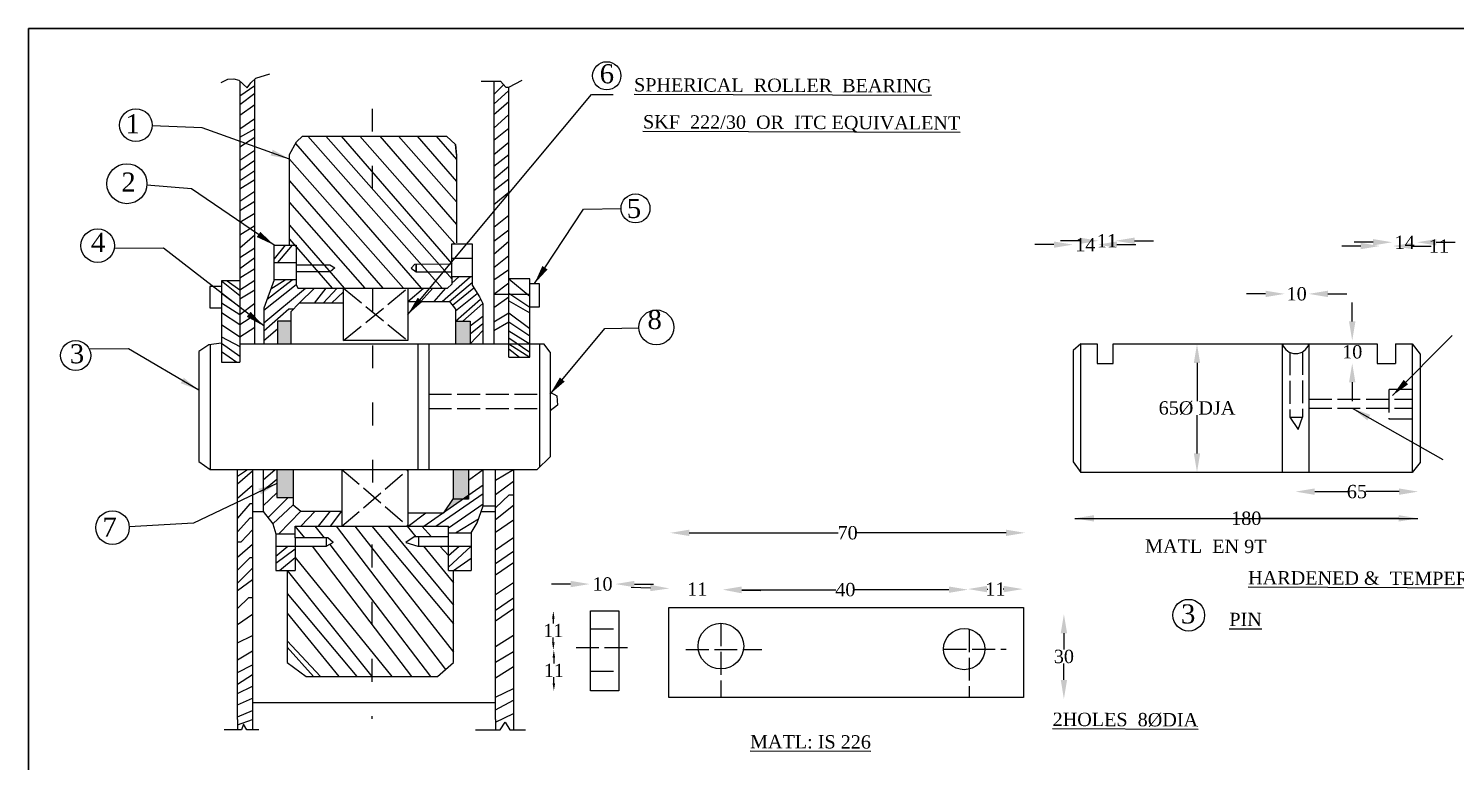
# Model space of a CAD drawing. Header units: millimetres. Extents: x 98 to 1244, y -426 to 406.
# Drawn here: x 98 to 847, y 21 to 406 of the extents above; entities that cross this region are included whole.
import ezdxf

# ---------------------------------------------------------------- set-up
doc = ezdxf.new("R2010")
doc.units = ezdxf.units.MM
doc.header["$MEASUREMENT"] = 0
doc.header["$PDMODE"] = 66
doc.header["$PDSIZE"] = 170
doc.linetypes.add('ACAD_ISO02W100', pattern=[15, 12, -3])
doc.linetypes.add('ACAD_ISO03W100', pattern=[30, 12, -18])
for name, color, linetype in [('DIM', 5, 'Continuous'), ('DOT LINE', 3, 'ACAD_ISO03W100'), ('DWG. LINE', 1, 'Continuous'), ('HATCH', 2, 'Continuous'), ('TEXT', 7, 'Continuous')]:
    doc.layers.add(name, color=color, linetype=linetype)
doc.layers.add('TITLE', color=7, linetype='Continuous', lineweight=30)
doc.styles.get("Standard").update_dxf_attribs({"font": 'TIMES.TTF', "height": 7})
doc.dimstyles.get("Standard").update_dxf_attribs({"dimtxt": 7, "dimasz": 4, "dimexe": 0.18, "dimexo": 0.0625, "dimgap": 0.09, "dimtad": 0, "dimtih": 1, "dimtoh": 1, "dimdec": 1, "dimzin": 0, "dimdsep": 46, "dimtxsty": 'Standard', "dimcen": 0.09, "dimse1": 1, "dimse2": 1, "dimclrd": 5, "dimclre": 5, "dimclrt": 4, "dimadec": 0, "dimazin": 0, "dimtfac": 1, "dimtdec": 1, "dimtofl": 0, "dimtmove": 0, "dimatfit": 3, "dimfxl": 1, "dimtolj": 1, "dimtzin": 0, "dimarcsym": 0})

# ---------------------------------------------------------------- blocks, each defined once
blk = doc.blocks.new('*D2')
at = {"layer": 'Defpoints', "color": 0, "linetype": 'ByBlock'}
for p in [(646.9, 148.93), (826.9, 148.93), (826.9, 148.93)]:
    blk.add_point(p, dxfattribs=at)
at = {"layer": 'DIM', "color": 5, "linetype": 'ByBlock', "lineweight": -2}
for p, q in [((656.9, 148.93), (729.85, 148.93)), ((816.9, 148.93), (743.95, 148.93))]:
    blk.add_line(p, q, dxfattribs=at)
at = {"layer": 'DIM', "color": 5, "linetype": 'ByBlock'}
for points in [[(656.9, 150.6), (656.9, 147.27), (646.9, 148.93)], [(816.9, 150.6), (816.9, 147.27), (826.9, 148.93)]]:
    blk.add_solid(points, dxfattribs=at)
at = {"layer": 'DIM', "color": 4, "linetype": 'ByBlock', "insert": (736.9, 148.93), "char_height": 7, "attachment_point": 5}
blk.add_mtext('\\A1;180', dxfattribs=at)
blk = doc.blocks.new('*D10')
at = {"layer": 'Defpoints', "color": 0, "linetype": 'ByBlock'}
for p in [(392.17, 115.08), (405.72, 115.08), (405.72, 114.45)]:
    blk.add_point(p, dxfattribs=at)
at = {"layer": 'DIM', "color": 5, "linetype": 'ByBlock', "lineweight": -2}
for p, q in [((382.17, 114.45), (372.17, 114.45)), ((415.72, 114.45), (425.72, 114.45))]:
    blk.add_line(p, q, dxfattribs=at)
at = {"layer": 'DIM', "color": 5, "linetype": 'ByBlock'}
for points in [[(382.17, 116.12), (382.17, 112.78), (392.17, 114.45)], [(415.72, 116.12), (415.72, 112.78), (405.72, 114.45)]]:
    blk.add_solid(points, dxfattribs=at)
at = {"layer": 'DIM', "color": 4, "linetype": 'ByBlock', "insert": (398.94, 114.45), "char_height": 7, "attachment_point": 5}
blk.add_mtext('\\A1;10', dxfattribs=at)
blk = doc.blocks.new('*D11')
at = {"layer": 'Defpoints', "color": 0, "linetype": 'ByBlock'}
for p in [(462.07, 113.41), (590.8, 113.41), (590.8, 111.5)]:
    blk.add_point(p, dxfattribs=at)
at = {"layer": 'DIM', "color": 5, "linetype": 'ByBlock', "lineweight": -2}
for p, q in [((472.07, 111.5), (521.44, 111.5)), ((580.8, 111.5), (531.43, 111.5))]:
    blk.add_line(p, q, dxfattribs=at)
at = {"layer": 'DIM', "color": 5, "linetype": 'ByBlock'}
for points in [[(472.07, 113.17), (472.07, 109.83), (462.07, 111.5)], [(580.8, 113.17), (580.8, 109.83), (590.8, 111.5)]]:
    blk.add_solid(points, dxfattribs=at)
at = {"layer": 'DIM', "color": 4, "linetype": 'ByBlock', "insert": (526.44, 111.5), "char_height": 7, "attachment_point": 5}
blk.add_mtext('\\A1;40', dxfattribs=at)
blk = doc.blocks.new('*D12')
at = {"layer": 'Defpoints', "color": 0, "linetype": 'ByBlock'}
for p in [(434.47, 143.24), (620.78, 143.24), (620.78, 141.33)]:
    blk.add_point(p, dxfattribs=at)
at = {"layer": 'DIM', "color": 5, "linetype": 'ByBlock', "lineweight": -2}
for p, q in [((444.47, 141.33), (522.74, 141.33)), ((610.78, 141.33), (532.51, 141.33))]:
    blk.add_line(p, q, dxfattribs=at)
at = {"layer": 'DIM', "color": 5, "linetype": 'ByBlock'}
for points in [[(444.47, 143), (444.47, 139.67), (434.47, 141.33)], [(610.78, 143), (610.78, 139.67), (620.78, 141.33)]]:
    blk.add_solid(points, dxfattribs=at)
at = {"layer": 'DIM', "color": 4, "linetype": 'ByBlock', "insert": (527.63, 141.33), "char_height": 7, "attachment_point": 5}
blk.add_mtext('\\A1;70', dxfattribs=at)
blk = doc.blocks.new('*D13')
at = {"layer": 'Defpoints', "color": 0, "linetype": 'ByBlock'}
for p in [(659.37, 294.73), (659.37, 294.63), (668.23, 294.73)]:
    blk.add_point(p, dxfattribs=at)
at = {"layer": 'DIM', "color": 5, "linetype": 'ByBlock', "lineweight": -2}
for p, q in [((649.37, 294.63), (639.37, 294.63)), ((678.23, 294.63), (688.23, 294.63))]:
    blk.add_line(p, q, dxfattribs=at)
at = {"layer": 'DIM', "color": 5, "linetype": 'ByBlock'}
for points in [[(649.37, 296.3), (649.37, 292.96), (659.37, 294.63)], [(678.23, 296.3), (678.23, 292.96), (668.23, 294.63)]]:
    blk.add_solid(points, dxfattribs=at)
at = {"layer": 'DIM', "color": 4, "linetype": 'ByBlock', "insert": (663.8, 294.63), "char_height": 7, "attachment_point": 5}
blk.add_mtext('\\A1;11', dxfattribs=at)
blk = doc.blocks.new('*D14')
at = {"layer": 'Defpoints', "color": 0, "linetype": 'ByBlock'}
for p in [(807.02, 291.92), (814.03, 291.92), (814.03, 291.88)]:
    blk.add_point(p, dxfattribs=at)
at = {"layer": 'DIM', "color": 5, "linetype": 'ByBlock', "lineweight": -2}
for p, q in [((797.02, 291.88), (787.02, 291.88)), ((824.03, 291.88), (834.03, 291.88))]:
    blk.add_line(p, q, dxfattribs=at)
at = {"layer": 'DIM', "color": 5, "linetype": 'ByBlock'}
for points in [[(797.02, 293.55), (797.02, 290.21), (807.02, 291.88)], [(824.03, 293.55), (824.03, 290.21), (814.03, 291.88)]]:
    blk.add_solid(points, dxfattribs=at)
at = {"layer": 'DIM', "color": 4, "linetype": 'ByBlock', "insert": (838.06, 291.88), "char_height": 7, "attachment_point": 5}
blk.add_mtext('\\A1;11', dxfattribs=at)
blk = doc.blocks.new('*D15')
at = {"layer": 'Defpoints', "color": 0, "linetype": 'ByBlock'}
for p in [(757, 265.85), (769.72, 266.75), (769.72, 265.85)]:
    blk.add_point(p, dxfattribs=at)
at = {"layer": 'DIM', "color": 5, "linetype": 'ByBlock', "lineweight": -2}
for p, q in [((747, 266.75), (737, 266.75)), ((779.72, 266.75), (789.72, 266.75))]:
    blk.add_line(p, q, dxfattribs=at)
at = {"layer": 'DIM', "color": 5, "linetype": 'ByBlock'}
for points in [[(747, 268.42), (747, 265.08), (757, 266.75)], [(779.72, 268.42), (779.72, 265.08), (769.72, 266.75)]]:
    blk.add_solid(points, dxfattribs=at)
at = {"layer": 'DIM', "color": 4, "linetype": 'ByBlock', "insert": (763.36, 266.75), "char_height": 7, "attachment_point": 5}
blk.add_mtext('\\A1;10', dxfattribs=at)
blk = doc.blocks.new('*D16')
at = {"layer": 'Defpoints', "color": 0, "linetype": 'ByBlock'}
for p in [(711.04, 240.48), (711.04, 240.48), (711.04, 173.06)]:
    blk.add_point(p, dxfattribs=at)
at = {"layer": 'DIM', "color": 5, "linetype": 'ByBlock', "lineweight": -2}
for p, q in [((711.04, 230.48), (711.04, 210.51)), ((711.04, 183.06), (711.04, 203.03))]:
    blk.add_line(p, q, dxfattribs=at)
at = {"layer": 'DIM', "color": 5, "linetype": 'ByBlock'}
for points in [[(709.38, 230.48), (712.71, 230.48), (711.04, 240.48)], [(709.38, 183.06), (712.71, 183.06), (711.04, 173.06)]]:
    blk.add_solid(points, dxfattribs=at)
at = {"layer": 'DIM', "color": 4, "linetype": 'ByBlock', "insert": (711.04, 206.77), "char_height": 7, "attachment_point": 5}
blk.add_mtext('\\A1;65%%C DJA', dxfattribs=at)
blk = doc.blocks.new('*D17')
at = {"layer": 'Defpoints', "color": 0, "linetype": 'ByBlock'}
for p in [(792.79, 242.26), (792.52, 230.36), (792.79, 230.36)]:
    blk.add_point(p, dxfattribs=at)
at = {"layer": 'DIM', "color": 5, "linetype": 'ByBlock', "lineweight": -2}
for p, q in [((792.52, 252.26), (792.52, 262.26)), ((792.52, 220.36), (792.52, 210.36))]:
    blk.add_line(p, q, dxfattribs=at)
at = {"layer": 'DIM', "color": 5, "linetype": 'ByBlock'}
for points in [[(790.85, 252.26), (794.19, 252.26), (792.52, 242.26)], [(790.85, 220.36), (794.19, 220.36), (792.52, 230.36)]]:
    blk.add_solid(points, dxfattribs=at)
at = {"layer": 'DIM', "color": 4, "linetype": 'ByBlock', "insert": (792.52, 236.31), "char_height": 7, "attachment_point": 5}
blk.add_mtext('\\A1;10', dxfattribs=at)
blk = doc.blocks.new('*D18')
at = {"layer": 'Defpoints', "color": 0, "linetype": 'ByBlock'}
for p in [(639.66, 98.65), (639.66, 54.18), (641.16, 54.18)]:
    blk.add_point(p, dxfattribs=at)
at = {"layer": 'DIM', "color": 5, "linetype": 'ByBlock', "lineweight": -2}
for p, q in [((641.16, 88.65), (641.16, 80.06)), ((641.16, 64.18), (641.16, 72.76))]:
    blk.add_line(p, q, dxfattribs=at)
at = {"layer": 'DIM', "color": 5, "linetype": 'ByBlock'}
for points in [[(639.5, 88.65), (642.83, 88.65), (641.16, 98.65)], [(639.5, 64.18), (642.83, 64.18), (641.16, 54.18)]]:
    blk.add_solid(points, dxfattribs=at)
at = {"layer": 'DIM', "color": 4, "linetype": 'ByBlock', "insert": (641.16, 76.41), "char_height": 7, "attachment_point": 5}
blk.add_mtext('\\A1;30', dxfattribs=at)
blk = doc.blocks.new('*D25')
at = {"layer": 'Defpoints', "color": 0, "linetype": 'ByBlock'}
for p in [(434.12, 114.07), (462.07, 113.41), (462.03, 111.5)]:
    blk.add_point(p, dxfattribs=at)
at = {"layer": 'DIM', "color": 5, "linetype": 'ByBlock', "lineweight": -2}
for p, q in [((424.08, 112.38), (414.08, 112.62)), ((472.02, 111.26), (482.02, 111.03))]:
    blk.add_line(p, q, dxfattribs=at)
at = {"layer": 'DIM', "color": 5, "linetype": 'ByBlock'}
for points in [[(424.12, 114.05), (424.04, 110.72), (434.08, 112.15)], [(472.06, 112.93), (471.98, 109.6), (462.03, 111.5)]]:
    blk.add_solid(points, dxfattribs=at)
at = {"layer": 'DIM', "color": 4, "linetype": 'ByBlock', "insert": (448.73, 111.81), "char_height": 7, "attachment_point": 5}
blk.add_mtext('\\A1;11', dxfattribs=at)
blk = doc.blocks.new('*D26')
at = {"layer": 'Defpoints', "color": 0, "linetype": 'ByBlock'}
for p in [(590.8, 111.5), (619.6, 111.82), (619.6, 111.5)]:
    blk.add_point(p, dxfattribs=at)
at = {"layer": 'DIM', "color": 5, "linetype": 'ByBlock', "lineweight": -2}
for p, q in [((600.8, 111.82), (601.18, 111.82)), ((609.6, 111.82), (609.22, 111.82))]:
    blk.add_line(p, q, dxfattribs=at)
at = {"layer": 'DIM', "color": 5, "linetype": 'ByBlock'}
for points in [[(600.8, 113.49), (600.8, 110.15), (590.8, 111.82)], [(609.6, 113.49), (609.6, 110.15), (619.6, 111.82)]]:
    blk.add_solid(points, dxfattribs=at)
at = {"layer": 'DIM', "color": 4, "linetype": 'ByBlock', "insert": (605.2, 111.82), "char_height": 7, "attachment_point": 5}
blk.add_mtext('\\A1;11', dxfattribs=at)
blk = doc.blocks.new('*D32')
at = {"layer": 'Defpoints', "color": 0, "linetype": 'ByBlock'}
for p in [(762.83, 162.96), (827.13, 162.96), (827.13, 162.96)]:
    blk.add_point(p, dxfattribs=at)
at = {"layer": 'DIM', "color": 5, "linetype": 'ByBlock', "lineweight": -2}
for p, q in [((772.83, 162.96), (790.28, 162.96)), ((817.13, 162.96), (799.67, 162.96))]:
    blk.add_line(p, q, dxfattribs=at)
at = {"layer": 'DIM', "color": 5, "linetype": 'ByBlock'}
for points in [[(772.83, 164.63), (772.83, 161.29), (762.83, 162.96)], [(817.13, 164.63), (817.13, 161.29), (827.13, 162.96)]]:
    blk.add_solid(points, dxfattribs=at)
at = {"layer": 'DIM', "color": 4, "linetype": 'ByBlock', "insert": (794.98, 162.96), "char_height": 7, "attachment_point": 5}
blk.add_mtext('\\A1;65', dxfattribs=at)
blk = doc.blocks.new('*D33')
at = {"layer": 'Defpoints', "color": 0, "linetype": 'ByBlock'}
for p in [(645.9, 293.13), (659, 293.13), (659, 292.6)]:
    blk.add_point(p, dxfattribs=at)
at = {"layer": 'DIM', "color": 5, "linetype": 'ByBlock', "lineweight": -2}
for p, q in [((635.9, 292.6), (625.9, 292.6)), ((669, 292.6), (679, 292.6))]:
    blk.add_line(p, q, dxfattribs=at)
at = {"layer": 'DIM', "color": 5, "linetype": 'ByBlock'}
for points in [[(635.9, 294.27), (635.9, 290.93), (645.9, 292.6)], [(669, 294.27), (669, 290.93), (659, 292.6)]]:
    blk.add_solid(points, dxfattribs=at)
at = {"layer": 'DIM', "color": 4, "linetype": 'ByBlock', "insert": (652.45, 292.6), "char_height": 7, "attachment_point": 5}
blk.add_mtext('\\A1;14', dxfattribs=at)
blk = doc.blocks.new('*D34')
at = {"layer": 'Defpoints', "color": 0, "linetype": 'ByBlock'}
for p in [(813.51, 293.86), (826.64, 293.86), (826.64, 293.86)]:
    blk.add_point(p, dxfattribs=at)
at = {"layer": 'DIM', "color": 5, "linetype": 'ByBlock', "lineweight": -2}
for p, q in [((803.51, 293.86), (793.51, 293.86)), ((836.64, 293.86), (846.64, 293.86))]:
    blk.add_line(p, q, dxfattribs=at)
at = {"layer": 'DIM', "color": 5, "linetype": 'ByBlock'}
for points in [[(803.51, 295.52), (803.51, 292.19), (813.51, 293.86)], [(836.64, 295.52), (836.64, 292.19), (826.64, 293.86)]]:
    blk.add_solid(points, dxfattribs=at)
at = {"layer": 'DIM', "color": 4, "linetype": 'ByBlock', "insert": (820.08, 293.86), "char_height": 7, "attachment_point": 5}
blk.add_mtext('\\A1;14', dxfattribs=at)
blk = doc.blocks.new('*D36')
at = {"layer": 'Defpoints', "color": 0}
for p in [(363.52, 79.84), (363.52, 58.4), (373.41, 58.4)]:
    blk.add_point(p, dxfattribs=at)
at = {"layer": 'DIM', "color": 5, "lineweight": -2}
for p, q in [((373.41, 75.84), (373.41, 72.71)), ((373.41, 62.4), (373.41, 65.53))]:
    blk.add_line(p, q, dxfattribs=at)
at = {"layer": 'DIM', "color": 5}
for points in [[(372.75, 75.84), (374.08, 75.84), (373.41, 79.84)], [(372.75, 62.4), (374.08, 62.4), (373.41, 58.4)]]:
    blk.add_solid(points, dxfattribs=at)
at = {"layer": 'DIM', "color": 4, "insert": (373.41, 69.12), "char_height": 7, "attachment_point": 5}
blk.add_mtext('\\A1;11', dxfattribs=at)
blk = doc.blocks.new('*D37')
at = {"layer": 'Defpoints', "color": 0}
for p in [(373.14, 100.32), (373.41, 100.32), (373.41, 79.84)]:
    blk.add_point(p, dxfattribs=at)
at = {"layer": 'DIM', "color": 5, "lineweight": -2}
for p, q in [((373.14, 96.32), (373.14, 93.67)), ((373.14, 83.84), (373.14, 86.49))]:
    blk.add_line(p, q, dxfattribs=at)
at = {"layer": 'DIM', "color": 5}
for points in [[(372.48, 96.32), (373.81, 96.32), (373.14, 100.32)], [(372.48, 83.84), (373.81, 83.84), (373.14, 79.84)]]:
    blk.add_solid(points, dxfattribs=at)
at = {"layer": 'DIM', "color": 4, "insert": (373.14, 90.08), "char_height": 7, "attachment_point": 5}
blk.add_mtext('\\A1;11', dxfattribs=at)

msp = doc.modelspace()

# ---------------------------------------------------------------- hatches: boundary and pattern name
at = {"layer": 'DWG. LINE'}
h = msp.add_hatch(color=0, dxfattribs=at)
h.set_gradient(color1=(0, 0, 6), color2=(4, 10, 17), tint=1)
h.paths.add_polyline_path([(235.31, 252.51), (228.34, 252.51), (228.34, 240.61), (235.31, 240.61)])
h = msp.add_hatch(color=0, dxfattribs=at)
h.set_gradient(color1=(0, 0, 6), color2=(4, 10, 17), tint=1)
h.paths.add_polyline_path([(329.42, 252.51), (321.7, 252.51), (321.7, 240.61), (329.42, 240.61)])
at = {"layer": 'HATCH'}
h = msp.add_hatch(color=256, dxfattribs=at)
h.paths.add_polyline_path([(235.31, 252.51), (228.34, 252.51), (228.34, 240.61), (235.31, 240.61)])
h.paths.add_polyline_path([(329.42, 252.51), (321.7, 252.51), (321.7, 240.61), (329.42, 240.61)])
for points in [[(329.42, 252.51), (321.7, 252.51), (321.7, 240.61), (329.42, 240.61)], [(236.59, 174.64), (228.04, 174.64), (228.04, 159.92), (236.59, 159.92)], [(236.59, 174.64), (228.04, 174.64), (228.04, 159.92), (236.59, 159.92)], [(320.78, 159.28), (320.62, 159.04), (325.65, 159.04), (328.63, 161.12), (328.63, 174.64), (320.78, 174.64)], [(328.63, 159.04), (328.63, 161.12), (325.65, 159.04)]]:
    msp.add_hatch(color=256, dxfattribs=at).paths.add_polyline_path(points)
h = msp.add_hatch(color=256, dxfattribs=at)
h.set_gradient(color1=(0, 0, 6), color2=(4, 10, 17), tint=1)
h.paths.add_polyline_path([(328.63, 174.64), (320.78, 174.64), (320.78, 159.28), (315.86, 152.29), (315.98, 152.29), (328.63, 161.12)])

# ---------------------------------------------------------------- linework, layer by layer
at = {"layer": 'DIM', "color": 5, "linetype": 'ByBlock'}
for points in [[(301.06, 278.3), (301.06, 282.42)], [(301.06, 282.42), (301.06, 278.3)]]:
    msp.add_lwpolyline(points, dxfattribs=at)
at = {"layer": 'DOT LINE'}
for points in [[(278.14, 321.94), (278.14, 372.54)], [(278.29, 269.68), (278.29, 159.7)], [(277.89, 135.19), (277.89, 43.75)]]:
    msp.add_lwpolyline(points, dxfattribs=at)
at = {"layer": 'DOT LINE', "color": 3, "linetype": 'ACAD_ISO02W100'}
for points in [[(263.05, 242.22), (296.77, 269.78)], [(263.05, 269.68), (296.77, 242.22)], [(759.74, 236.12), (759.74, 202.01)], [(766.36, 236.34), (766.36, 202.01)], [(307.74, 214.16), (365.82, 214.16)], [(769.77, 211.57), (823.92, 211.57)], [(823.92, 216.51), (811.67, 216.51), (811.67, 201.11), (823.92, 201.11)], [(307.74, 206.68), (365.82, 206.68)], [(769.77, 206.77), (823.92, 206.77)], [(262.04, 144.76), (296.99, 174.64)], [(262.04, 174.64), (296.99, 144.76)], [(392.67, 90.99), (407.52, 90.99)], [(461.08, 93.85), (461.08, 54.87)], [(591.4, 90.79), (591.4, 54.87)], [(385.06, 81.11), (414.73, 81.11)], [(442.69, 80.11), (482.65, 80.11)], [(578, 80.28), (610.79, 80.28)], [(392.67, 68.74), (407.52, 68.74)]]:
    msp.add_lwpolyline(points, dxfattribs=at)
at = {"layer": 'DWG. LINE', "color": 1}
for p, q in [((349.81, 240.62), (349.82, 240.61)), ((345.19, 37.9), (347.8, 41.88)), ((347.8, 41.88), (350.33, 37.9))]:
    msp.add_line(p, q, dxfattribs=at)
for points in [[(198.83, 377.66), (202.31, 379.5), (205.34, 379.55), (208.01, 378.84), (212.5, 374.88), (214.37, 377.52), (217.02, 380.02), (224.31, 382.19)], [(208.49, 378.42), (208.49, 230.87)], [(216.44, 240.84), (216.44, 379.48)], [(335.18, 378.34), (345.46, 378.34), (348.2, 375.32), (349.81, 375.32), (356.86, 378.91)], [(341.88, 378.34), (341.88, 240.61)], [(349.81, 233.55), (349.81, 375.32)], [(234.71, 292.32), (234.71, 339.88), (238.27, 346.52), (241.5, 349.61), (316.99, 349.61), (321.76, 345.18), (322.38, 339.47), (322.38, 293.47)], [(322.34, 339.88), (321.76, 345.18), (316.99, 349.61)], [(319.91, 285.56), (319.91, 293.04), (330.56, 293.04), (330.56, 285.56), (330.49, 285.56)], [(330.49, 285.56), (330.49, 275.65), (319.91, 275.65), (319.91, 285.56)], [(319.91, 285.51), (330.56, 285.51)], [(226.65, 283.21), (238.11, 283.21)], [(238.11, 282.01), (255.87, 282.01), (258.45, 280.45), (255.97, 278.3), (238.11, 278.3)], [(300.48, 282.42), (298.47, 280.23), (301.06, 278.3)], [(300.48, 282.42), (319.91, 282.6)], [(301.06, 278.3), (319.91, 278.3)], [(198.86, 270.69), (192.82, 270.69), (192.82, 259.35), (198.86, 259.35)], [(208.49, 273.69), (198.86, 273.69), (198.86, 230.87)], [(226.65, 274.1), (221.11, 259.18), (221.11, 240.61)], [(238.11, 274.1), (238.11, 271.67), (239.04, 269.68), (317.54, 269.68)], [(296.77, 269.78), (296.77, 242.22), (263.05, 242.22), (263.05, 269.78)], [(317.54, 269.68), (319.91, 271.78)], [(319.91, 275.65), (319.91, 271.78)], [(319.91, 272.34), (323.57, 275.65)], [(320.01, 274.43), (320.01, 275.65)], [(330.49, 275.65), (330.49, 271.32), (334.39, 265.14), (336.08, 261.7), (336.08, 240.61)], [(360.77, 233.55), (360.77, 274.69), (349.81, 274.69)], [(360.77, 272.12), (365.67, 272.12), (365.67, 259.76), (360.77, 259.76)], [(296.77, 262.82), (317.29, 262.82), (318.62, 262.82), (321.7, 258.76), (321.7, 240.61)], [(341.88, 266.59), (360.77, 266.59)], [(263.05, 261.88), (239.72, 261.88), (235.31, 257.33), (235.31, 240.61)], [(235.31, 252.51), (228.34, 252.51), (228.34, 240.61)], [(321.7, 252.51), (329.42, 252.51)], [(329.42, 252.51), (329.42, 240.61)], [(198.86, 240.85), (192.28, 240.01), (186.97, 236.53), (186.97, 178.75), (192.93, 174.64), (364.71, 174.64)], [(193.07, 240.11), (193.07, 174.64)], [(208.49, 240.61), (368.19, 240.61)], [(302.08, 240.61), (302.08, 174.64)], [(307.74, 240.61), (307.74, 174.64)], [(365.82, 240.61), (365.82, 175.72)], [(371.42, 236.17), (368.19, 240.61)], [(650, 240.48), (645.98, 237.01), (645.98, 178.67), (650, 173.06)], [(815.26, 240.48), (823.92, 240.48), (823.92, 173.06), (650, 173.06), (650, 240.48), (658.59, 240.48)], [(658.59, 240.48), (658.59, 230.18), (667.09, 230.18), (667.09, 240.48)], [(667.09, 240.48), (805.61, 240.48)], [(755.89, 173.06), (755.89, 240.48)], [(769.77, 240.48), (769.77, 173.06)], [(805.61, 240.48), (805.61, 230.18)], [(815.26, 240.48), (815.26, 230.18)], [(823.92, 240.48), (828.14, 235.09), (828.14, 178.27), (823.92, 173.06)], [(349.81, 233.55), (356.04, 233.55)], [(356.04, 233.55), (360.77, 233.55)], [(371.42, 236.17), (371.42, 181.2)], [(198.86, 230.87), (208.49, 230.87)], [(805.61, 230.18), (815.26, 230.18)], [(364.71, 174.64), (371.42, 181.2)], [(207.31, 43.36), (207.31, 174.64), (215.19, 174.64), (215.19, 43.36)], [(220.89, 174.64), (220.89, 152.61), (225.97, 146.06), (227.42, 140.89), (227.42, 121.65), (237.57, 121.65)], [(228.04, 174.64), (228.04, 159.92), (236.59, 159.92)], [(236.59, 174.64), (236.59, 155.96), (240.53, 152.76), (262.04, 152.76)], [(262.04, 174.64), (262.04, 144.76)], [(296.99, 151.89), (315.58, 151.89), (320.78, 159.28), (320.78, 174.64)], [(296.99, 144.76), (296.99, 174.64)], [(328.63, 174.64), (328.63, 159.04), (320.62, 159.04)], [(330.07, 141.35), (333.24, 146.65), (336.36, 155.59), (336.36, 174.64)], [(342.81, 43.36), (342.81, 174.64), (352.19, 174.64), (352.19, 43.36)], [(221.14, 152.29), (215.19, 152.29), (215.19, 152.29)], [(315.98, 152.29), (315.86, 152.29)], [(342.81, 152.29), (335.21, 152.29)], [(336.36, 155.59), (342.81, 155.59)], [(257.63, 136.18), (254.74, 138.69), (237.57, 138.69), (237.57, 144.76), (318.09, 144.76)], [(318.09, 121.65), (318.09, 144.76)], [(646.9, 148.93), (826.9, 148.93), (826.9, 148.93)], [(227.42, 140.89), (237.57, 140.89)], [(237.57, 138.69), (237.57, 121.65)], [(254.09, 134.26), (254.09, 138.69)], [(257.63, 136.18), (254.09, 134.26)], [(318.09, 139.16), (300.04, 139.16), (295.69, 136.23), (301.93, 134.26), (318.09, 134.26)], [(302.41, 139.16), (302.41, 134.26)], [(318.09, 141.35), (330.07, 141.35), (330.07, 121.65)], [(227.42, 134.26), (254.09, 134.26)], [(301.93, 134.26), (330.07, 134.26)], [(233.37, 121.65), (233.37, 73.24), (243.36, 65.9), (312.28, 65.9), (320.68, 73.24)], [(233.37, 121.65), (237.57, 121.65)], [(318.09, 121.65), (330.07, 121.65)], [(320.68, 73.24), (320.68, 121.65)], [(385.06, 81.11), (392.67, 81.11)], [(215.19, 52.26), (342.81, 52.26)], [(209.49, 37.9), (200.29, 37.9)], [(207.31, 43.36), (207.27, 37.9)], [(210.52, 40.99), (209.49, 37.9)], [(218.52, 37.9), (212.31, 37.9), (210.52, 40.99)], [(215.19, 43.36), (215.19, 37.9)], [(332.22, 37.9), (345.19, 37.9)], [(342.81, 43.36), (342.81, 37.9)], [(350.33, 37.9), (358.57, 37.9)], [(352.19, 43.36), (352.19, 37.9)]]:
    msp.add_lwpolyline(points, dxfattribs=at)
for points in [[(226.65, 292.32), (238.11, 292.32), (238.11, 274.1), (226.65, 274.1)], [(392.67, 100.32), (407.52, 100.32), (407.52, 58.4), (392.67, 58.4)], [(433.81, 102.22), (619.92, 102.22), (619.92, 54.87), (433.81, 54.87)]]:
    msp.add_lwpolyline(points, close=True, dxfattribs=at)
at = {"layer": 'DWG. LINE', "linetype": 'ACAD_ISO02W100'}
msp.add_lwpolyline([(371.42, 215.24), (374.93, 213.23), (375.3, 208.37), (371.42, 205.34)], dxfattribs=at)
at = {"layer": 'DWG. LINE'}
for points in [[(759.74, 202.01), (766.36, 202.01)], [(759.74, 202.01), (764.17, 195.53), (766.36, 202.01)]]:
    msp.add_lwpolyline(points, dxfattribs=at)
at = {"layer": 'DWG. LINE', "color": 1}
for centre, radius in [((401.16, 381.22), 7.41), ((154.02, 355.31), 8.59), ((149.3, 324.59), 10.5), ((416.28, 311.63), 7.6), ((133.96, 292.05), 8.8), ((427.22, 249.17), 9.14), ((122.4, 234.4), 7.89), ((141.74, 144.06), 8.82), ((706.73, 98.12), 8.31), ((461.08, 81.86), 11.99), ((588.81, 80.3), 10.81)]:
    msp.add_circle(centre, radius, dxfattribs=at)
at = {"layer": 'DWG. LINE'}
msp.add_arc((762.83, 242.74), 7.3, 198.03759, 341.96241, dxfattribs=at)
at = {"layer": 'HATCH'}
for p, q in [((237.82, 345.68), (303.84, 269.68)), ((244.27, 349.61), (314.72, 269.68)), ((253.75, 349.61), (320.01, 274.43)), ((261.71, 349.61), (319.91, 282.6)), ((271.57, 349.61), (321.42, 293.04)), ((282.05, 349.61), (322.38, 303.18)), ((291.92, 349.61), (322.38, 315.04)), ((301.71, 349.61), (322.38, 325.81)), ((311.57, 349.61), (322.38, 337.34)), ((234.71, 337.55), (294.44, 269.78)), ((234.71, 326.02), (283.56, 269.78)), ((234.71, 314.64), (274.25, 269.78)), ((234.71, 302.77), (263.37, 269.78)), ((234.71, 295.44), (257.09, 269.68))]:
    msp.add_line(p, q, dxfattribs=at)
for points in [[(208.49, 370.76), (216.44, 376.19)], [(341.88, 371.38), (346.86, 376.33)], [(208.49, 366.13), (216.44, 372.11)], [(341.88, 366.36), (349.81, 373.47)], [(341.88, 360.84), (349.81, 367.66)], [(208.49, 360.6), (216.44, 366.13)], [(341.88, 353.74), (349.81, 360.84)], [(208.49, 353.45), (216.44, 358.87)], [(208.49, 349.05), (216.44, 353.45)], [(341.88, 347.46), (349.81, 353.74)], [(208.49, 343.86), (216.44, 349.05)], [(341.88, 339.9), (349.81, 346.31)], [(208.49, 337.01), (216.44, 342.17)], [(341.88, 333.84), (349.81, 339.9)], [(208.49, 331.47), (216.44, 337.01)], [(208.49, 326.21), (216.44, 331.47)], [(341.88, 327.2), (349.81, 333.84)], [(208.49, 321.83), (216.44, 326.75)], [(341.88, 320.95), (349.81, 327.2)], [(208.49, 315.41), (216.44, 320.63)], [(208.49, 310.53), (216.44, 315.41)], [(341.88, 313.59), (349.81, 320.16)], [(208.49, 304.46), (216.44, 309.06)], [(341.88, 301.83), (349.81, 308.09)], [(208.49, 297.69), (216.44, 302.68)], [(341.88, 294.4), (349.81, 300.42)], [(208.49, 291), (216.44, 297.69)], [(232.38, 292.32), (226.65, 285.19)], [(236.07, 292.32), (228.34, 283.21)], [(341.88, 287.68), (349.81, 294.4)], [(208.49, 285.79), (216.44, 291)], [(208.49, 280.12), (216.44, 285.79)], [(341.88, 280.62), (349.81, 286.88)], [(208.49, 275.13), (216.44, 280.12)], [(341.88, 274.06), (349.81, 279.54)], [(198.86, 273.69), (208.49, 265.99)], [(201.88, 273.69), (208.49, 268.87)], [(208.49, 268.91), (216.44, 274.02)], [(221.11, 258.16), (238.11, 271.67)], [(221.11, 251.62), (243.02, 269.68)], [(222.92, 264.05), (235.99, 274.1)], [(224.88, 269.33), (232.38, 274.1)], [(239.72, 261.88), (247.81, 269.68)], [(247.81, 261.88), (253.89, 269.68)], [(252.35, 261.88), (259.64, 269.68)], [(296.77, 262.82), (304.92, 269.68)], [(303.67, 262.82), (309.96, 269.68)], [(310.56, 262.82), (316.79, 269.68)], [(314.75, 262.82), (329.45, 275.65)], [(318.62, 262.82), (330.49, 272.7)], [(320.16, 260.79), (331.34, 269.98)], [(341.88, 266.59), (349.81, 272.58)], [(349.81, 274.69), (360.77, 265.57)], [(198.86, 267.21), (208.49, 259.91)], [(208.49, 264.23), (216.44, 268.91)], [(256.7, 261.88), (263.05, 267.91)], [(321.7, 257.85), (333.23, 266.98)], [(321.7, 252.51), (334.99, 263.92)], [(341.88, 259.61), (349.81, 265.21)], [(349.81, 267.15), (360.77, 259.76)], [(349.81, 263.18), (360.77, 256.83)], [(198.86, 262.02), (208.49, 255.93)], [(198.86, 257.04), (208.49, 250.66)], [(208.49, 255.93), (216.44, 261.82)], [(208.49, 250.66), (216.44, 255.69)], [(221.11, 247.38), (234.28, 258.92), (236.82, 258.89)], [(325.56, 252.51), (336.08, 261.7)], [(329.42, 249.93), (336.08, 255.14)], [(341.88, 252.12), (349.81, 256.83)], [(349.81, 256.83), (360.77, 248.61)], [(198.86, 250.66), (208.49, 244.17)], [(208.49, 244.17), (216.44, 249.31)], [(221.11, 242.26), (228.34, 248.47)], [(329.42, 245.74), (336.08, 251.16)], [(329.42, 240.61), (336.08, 247.51)], [(341.88, 247.57), (349.81, 252.12)], [(349.81, 252.12), (360.77, 244.66)], [(349.81, 247.39), (360.77, 240.61)], [(198.86, 244.17), (208.49, 239.19)], [(198.86, 240.85), (208.49, 234.09)], [(349.81, 243.68), (360.77, 236.16)], [(349.82, 240.61), (360.77, 233.55)], [(198.86, 236.52), (206.99, 230.87)], [(349.81, 237.97), (355.37, 233.55)], [(207.31, 171.16), (212.57, 174.64)], [(215.19, 173.72), (207.31, 166.89)], [(220.89, 169.11), (227.04, 174.64)], [(328.63, 168.94), (336.36, 174.64)], [(342.81, 168.95), (352.19, 174.64)], [(207.31, 159.5), (215.19, 166.39)], [(220.89, 163.63), (228.04, 169.44)], [(305.18, 144.76), (336.36, 166.52)], [(342.81, 161.49), (352.19, 168.4)], [(220.89, 155.46), (228.04, 162.34)], [(223.43, 149.34), (233.93, 159.92)], [(311.51, 144.76), (336.36, 162.02)], [(342.81, 154.45), (350.03, 161.34), (352.19, 161.34)], [(215.19, 156.51), (213.76, 156.51), (207.31, 149.09)], [(225.97, 146.06), (236.59, 155.96)], [(228.98, 140.89), (240.53, 152.76)], [(240.53, 144.76), (248.14, 152.76)], [(249.78, 144.76), (256.23, 152.76)], [(256.23, 144.76), (262.04, 152.76)], [(296.99, 144.76), (306.29, 151.89)], [(318.09, 144.01), (336.36, 156.57)], [(342.81, 148.35), (352.19, 155.81)], [(215.19, 149.09), (213.84, 149.09), (207.31, 141.79)], [(207.31, 136.7), (209.24, 136.7), (215.19, 142.85)], [(242.7, 138.69), (237.57, 144.76)], [(253.05, 138.69), (248.15, 144.76)], [(259.07, 144.76), (316.48, 69.57)], [(269.01, 144.76), (320.68, 78.73)], [(277.83, 144.76), (320.68, 93.65)], [(286.49, 144.76), (320.68, 103.36)], [(296.37, 144.76), (300.95, 139.16)], [(304.03, 144.76), (309.14, 139.16)], [(321.76, 141.35), (333.78, 148.63)], [(342.81, 141.69), (352.19, 148.17)], [(215.19, 135.21), (207.31, 128.42)], [(255.86, 135.22), (308.66, 65.9)], [(342.81, 132.5), (352.19, 138.94)], [(207.31, 121.73), (214.07, 128.42), (215.19, 128.42)], [(227.42, 129.16), (233.72, 134.26)], [(227.42, 125.45), (237.57, 132.98)], [(229.44, 121.65), (237.57, 128.44)], [(237.57, 128.44), (288.3, 65.9)], [(246.46, 134.26), (298.76, 65.9)], [(304.95, 134.26), (320.68, 115.02)], [(313.62, 134.26), (318.09, 129.36)], [(318.09, 129.36), (323.78, 134.26)], [(318.09, 123.3), (330.07, 134.26)], [(320.68, 121.65), (330.07, 127.99)], [(342.81, 125.25), (352.19, 131.74)], [(207.31, 114.97), (215.19, 122.74)], [(233.37, 121.65), (277.82, 65.9)], [(342.81, 119.29), (352.19, 125.77)], [(207.31, 111.03), (215.19, 116.88)], [(342.81, 109), (352.19, 115.23)], [(207.31, 101.67), (213.32, 107.33), (215.19, 107.33)], [(233.37, 109.46), (269.95, 65.9)], [(342.81, 100.76), (352.19, 107.2)], [(207.31, 93.2), (215.19, 98.6)], [(233.37, 99.19), (260.59, 65.9)], [(342.81, 95.19), (352.19, 101.54)], [(207.31, 83.53), (215.19, 87.51)], [(233.37, 84.68), (251, 65.9)], [(342.81, 81.61), (352.19, 87.57)], [(207.31, 74.72), (215.19, 79.41)], [(233.37, 81.3), (247.29, 65.9)], [(342.81, 73.38), (352.19, 79.04)], [(207.31, 68.05), (215.19, 72.12)], [(342.81, 65.17), (352.19, 71.23)], [(207.31, 61.87), (215.19, 66.93)], [(207.31, 56.96), (215.19, 60.89)], [(207.31, 51.07), (215.19, 54.58)], [(342.81, 55.06), (352.19, 59.56)], [(342.81, 48.42), (352.19, 53.5)], [(207.31, 44.71), (215.19, 48.12)], [(342.81, 42.01), (352.19, 46.53)], [(207.29, 40.63), (215.19, 43.36)]]:
    msp.add_lwpolyline(points, dxfattribs=at)
at = {"layer": 'TITLE'}
msp.add_lwpolyline([(97.65, 406.02), (1239.21, 406.02), (1239.21, -426.22), (97.65, -426.22)], close=True, dxfattribs=at)

# ---------------------------------------------------------------- texts
at = {"layer": 'TEXT', "color": 6, "linetype": 'ByBlock'}
for s, height, p in [('6', 10, (397.46, 377.3)), ('%%USPHERICAL  ROLLER  BEARING', 7, (415.5, 373.01)), ('1', 10, (148.52, 351.05)), ('%%USKF  222/30  OR  ITC EQUIVALENT', 7, (420.21, 353.6)), ('2', 10, (146.33, 320.46)), ('5', 10, (411.69, 306.59)), ('4', 10, (130.39, 288.78)), ('8', 10, (422.54, 248.28)), ('3', 10, (119.31, 230.34)), ('7', 10, (136.39, 139.37)), ('MATL  EN 9T', 7, (683.79, 130.92)), ('%%UHARDENED &  TEMPERED', 7, (737.89, 114.31)), ('3', 10, (702.61, 93.79)), ('%%UPIN', 7, (727.99, 92.41)), ('%%U2HOLES  8%%CDIA', 7, (635.23, 39.97)), ('%%UMATL: IS 226', 7, (476.41, 28.31))]:
    msp.add_text(s, height=height, rotation=359.78784, dxfattribs=at).set_placement(p)

# ---------------------------------------------------------------- dimensions: what is measured, and where the dimension line sits
at = {"layer": 'DIM', "color": 5, "linetype": 'ByBlock'}
for p1, p2, distance, text, picture, middle in [((645.9, 293.13), (659, 293.13), -0.53, '14', '*D33', (652.45, 292.6)), ((668.23, 294.73), (659.37, 294.73), 0.1, '11', '*D13', (663.8, 294.63)), ((807.02, 291.92), (814.03, 291.92), -0.04, '11', '*D14', (838.06, 291.88)), ((813.51, 293.86), (826.64, 293.86), 0, '14', '*D34', (820.08, 293.86)), ((757, 265.85), (769.72, 265.85), 0.9, '10', '*D15', (763.36, 266.75)), ((792.79, 242.26), (792.79, 230.36), -0.27, '10', '*D17', (792.52, 236.31)), ((711.04, 173.06), (711.04, 240.48), 0, '65%%C DJA', '*D16', (711.04, 206.77)), ((762.83, 162.96), (827.13, 162.96), 0, '65', '*D32', (794.98, 162.96)), ((646.9, 148.93), (826.9, 148.93), 0, '180', '*D2', (736.9, 148.93)), ((434.47, 143.24), (620.78, 143.24), -1.91, '70', '*D12', (527.63, 141.33)), ((392.17, 115.08), (405.72, 115.08), -0.63, '10', '*D10', (398.94, 114.45)), ((462.07, 113.41), (590.8, 113.41), -1.91, '40', '*D11', (526.44, 111.5)), ((590.8, 111.5), (619.6, 111.5), 0.32, '11', '*D26', (605.2, 111.82)), ((639.66, 98.65), (639.66, 54.18), 1.5, '30', '*D18', (641.16, 76.41))]:
    dim = msp.add_aligned_dim(p1=p1, p2=p2, distance=distance, text=text, dimstyle='Standard', override={"dimasz": 10}, dxfattribs=at)
    dim.commit()
    dim.dimension.update_dxf_attribs({"geometry": picture, "text_midpoint": middle})
dim = msp.add_linear_dim(base=(462.03, 111.5), p1=(434.12, 114.07), p2=(462.07, 113.41), angle=358.65876, text='11', dimstyle='Standard', override={"dimasz": 10}, dxfattribs=at)
dim.commit()
dim.dimension.update_dxf_attribs({"geometry": '*D25', "text_midpoint": (448.73, 111.81), "dimtype": 161})
at = {"layer": 'DIM'}
for base, p1, p2, picture, middle in [((373.14, 100.32), (373.41, 79.84), (373.41, 100.32), '*D37', (373.14, 90.08)), ((373.41, 58.4), (363.52, 79.84), (363.52, 58.4), '*D36', (373.41, 69.12))]:
    dim = msp.add_linear_dim(base=base, p1=p1, p2=p2, angle=90, text='11', dimstyle='Standard', dxfattribs=at)
    dim.commit()
    dim.dimension.update_dxf_attribs({"geometry": picture, "text_midpoint": middle})

# ---------------------------------------------------------------- leaders
at = {"layer": 'DIM', "color": 5, "linetype": 'ByBlock'}
for points in [[(296.77, 256), (393.25, 371.33), (404.52, 371.33)], [(234.71, 337.55), (188.74, 353.83), (162.61, 354.95)], [(226.65, 292.32), (183.27, 321.92), (159.76, 323.76)], [(363.22, 272.12), (389, 311.21), (408.69, 311.51)], [(221.11, 249.9), (168.55, 290.75), (142.64, 290.61)], [(371.42, 214.11), (400.21, 248.63), (418.08, 248.99)], [(813.66, 213.4), (844.98, 244.83)], [(186.97, 216.25), (150.04, 237.83), (129.59, 237.66)], [(792.52, 206.77), (840.11, 179.8)], [(228.04, 167.28), (184.21, 146.38), (150.55, 144.54)]]:
    msp.add_leader(points, dimstyle='Standard', override={"dimasz": 10}, dxfattribs=at)

doc.saveas('drawing.dxf')
